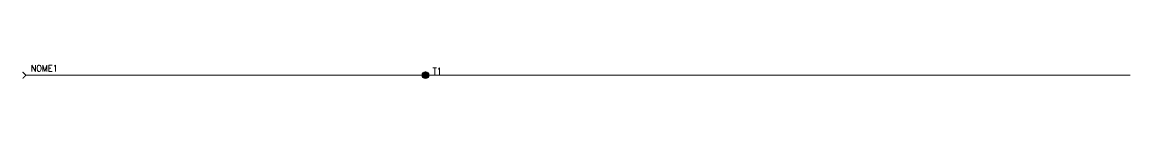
# Model space of a CAD drawing. Header units: millimetres. Extents: x -5 to 336, y -9 to -4.
import ezdxf
from ezdxf.enums import TextEntityAlignment as Align

# ---------------------------------------------------------------- set-up
doc = ezdxf.new("R2010")
doc.units = ezdxf.units.MM
doc.header["$LTSCALE"] = 10
doc.styles.add('ROMANS', font='romans.shx')

msp = doc.modelspace()

# ---------------------------------------------------------------- hatches: boundary and pattern name
h = msp.add_hatch(color=256)
h.paths.add_polyline_path([(117.88, -7.55), (119.88, -7.55, 1)])
h.paths.add_polyline_path([(119.88, -7.55), (117.88, -7.55, 1)])

# ---------------------------------------------------------------- linework, layer by layer
at = {"color": 7}
msp.add_line((118.88, -6.65), (118.88, -6.55), dxfattribs=at)
at = {"color": 5, "const_width": 0.3}
for points in [[(-5.09, -6.55), (-4.09, -7.55), (-5.09, -8.55)], [(-5.09, -6.55), (-4.09, -7.55), (-5.09, -8.55)], [(335.85, -7.55), (-4.09, -7.55)]]:
    msp.add_lwpolyline(points, dxfattribs=at)
msp.add_circle((118.88, -7.55), 1)
msp.add_point((118.88, -6.65))

# ---------------------------------------------------------------- texts
at = {"color": 7, "style": 'ROMANS', "width": 0.9}
msp.add_attdef('NOME1', (-2.56, -6.41), '', height=2, dxfattribs=at)
at = {"color": 7, "style": 'ROMANS', "width": 0.9, "flags": 1}
msp.add_attdef('T1', text='', height=2, dxfattribs=at).set_placement((122.51, -7.29), align=Align.CENTER)

doc.saveas('drawing.dxf')
